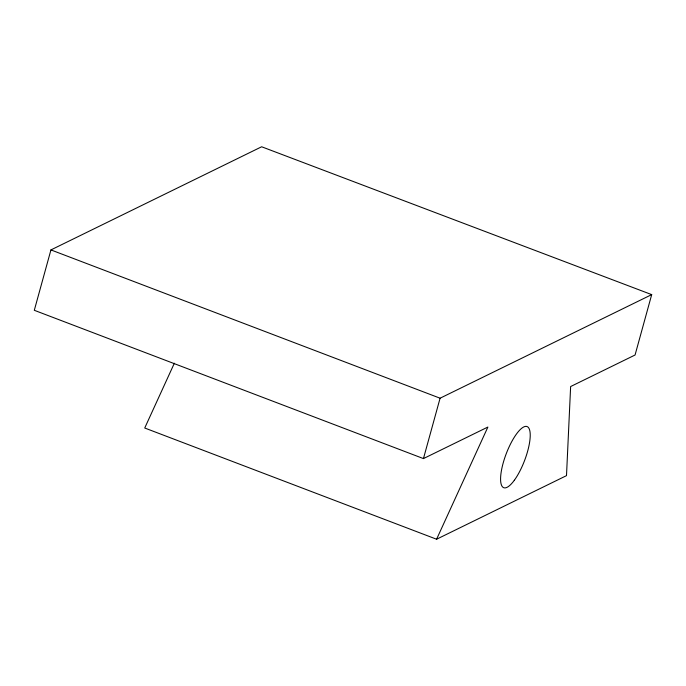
<?xml version="1.0" encoding="UTF-8"?>
<svg xmlns="http://www.w3.org/2000/svg" width="686" height="686" viewBox="0 0 686 686"><rect width="100%" height="100%" fill="white"/><g stroke="black" fill="none" stroke-linecap="round" stroke-linejoin="round"><path stroke-width="1.03" d="M436.588 539.23L566.499 475.638L570.632 386.544L635.065 355.005L651.7 294.62L261.64 146.77L50.936 249.918L34.3 310.295L423.451 458.591L487.892 427.044L436.588 539.23L144.729 428.013L174.355 363.22M423.451 458.591L440.086 398.206L651.7 294.62M50.936 249.918L440.086 398.206M514.328 480.26A32.731 9.784 -69.1 0 0 528.735 427.97A32.731 9.784 -69.1 0 0 503.147 463.11A32.731 9.784 -69.1 0 0 514.328 480.26"/></g></svg>
